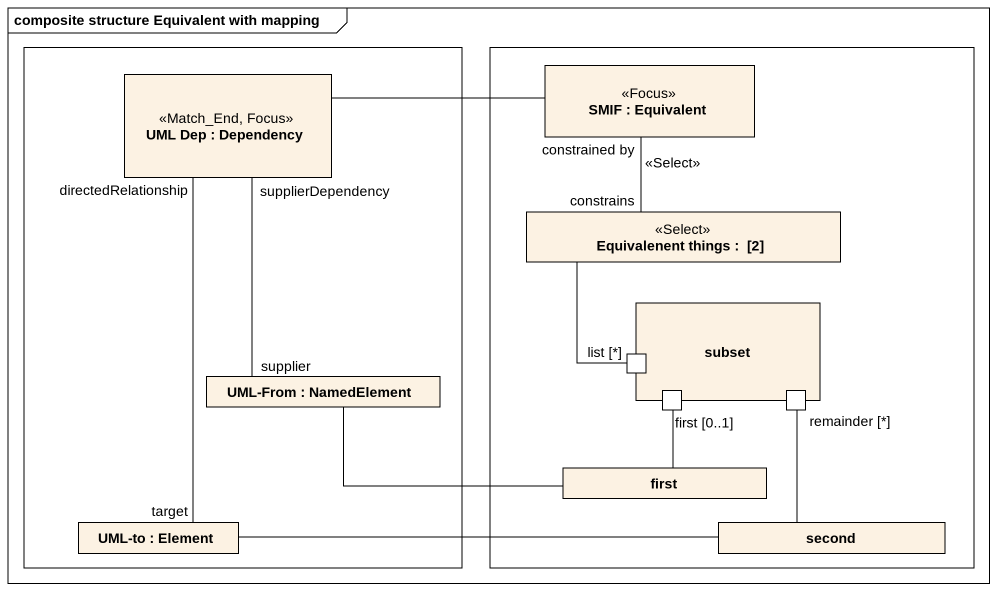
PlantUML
@startuml
mainframe composite structure Equivalent with mapping
rectangle " " as rectangle1 {
  rectangle "UML Dep : Dependency" as UML_Dep <<Match_End, Focus>>
  rectangle "UML-From : NamedElement" as UML_From
  rectangle "UML-to : Element" as UML_to
}
rectangle " " as rectangle2 {
  rectangle "SMIF : Equivalent" as SMIF <<Focus>>
  rectangle "Equivalenent things :  [2]" as Equivalenent_things <<Select>>
  rectangle subset {
    port "list [*]" as list
    port "first [0..1]" as first_0_1
    port "remainder [*]" as remainder
  }
  rectangle first
  rectangle second
}
UML_Dep -right- SMIF
Equivalenent_things "constrains" -up- "constrained by" SMIF : <<Select>>
list -up- Equivalenent_things
UML_From "supplier" -up- "supplierDependency" UML_Dep
UML_From -right- first
first_0_1 -- first
remainder -- second
UML_to "target" -up- "directedRelationship" UML_Dep
UML_to -right- second
@enduml
